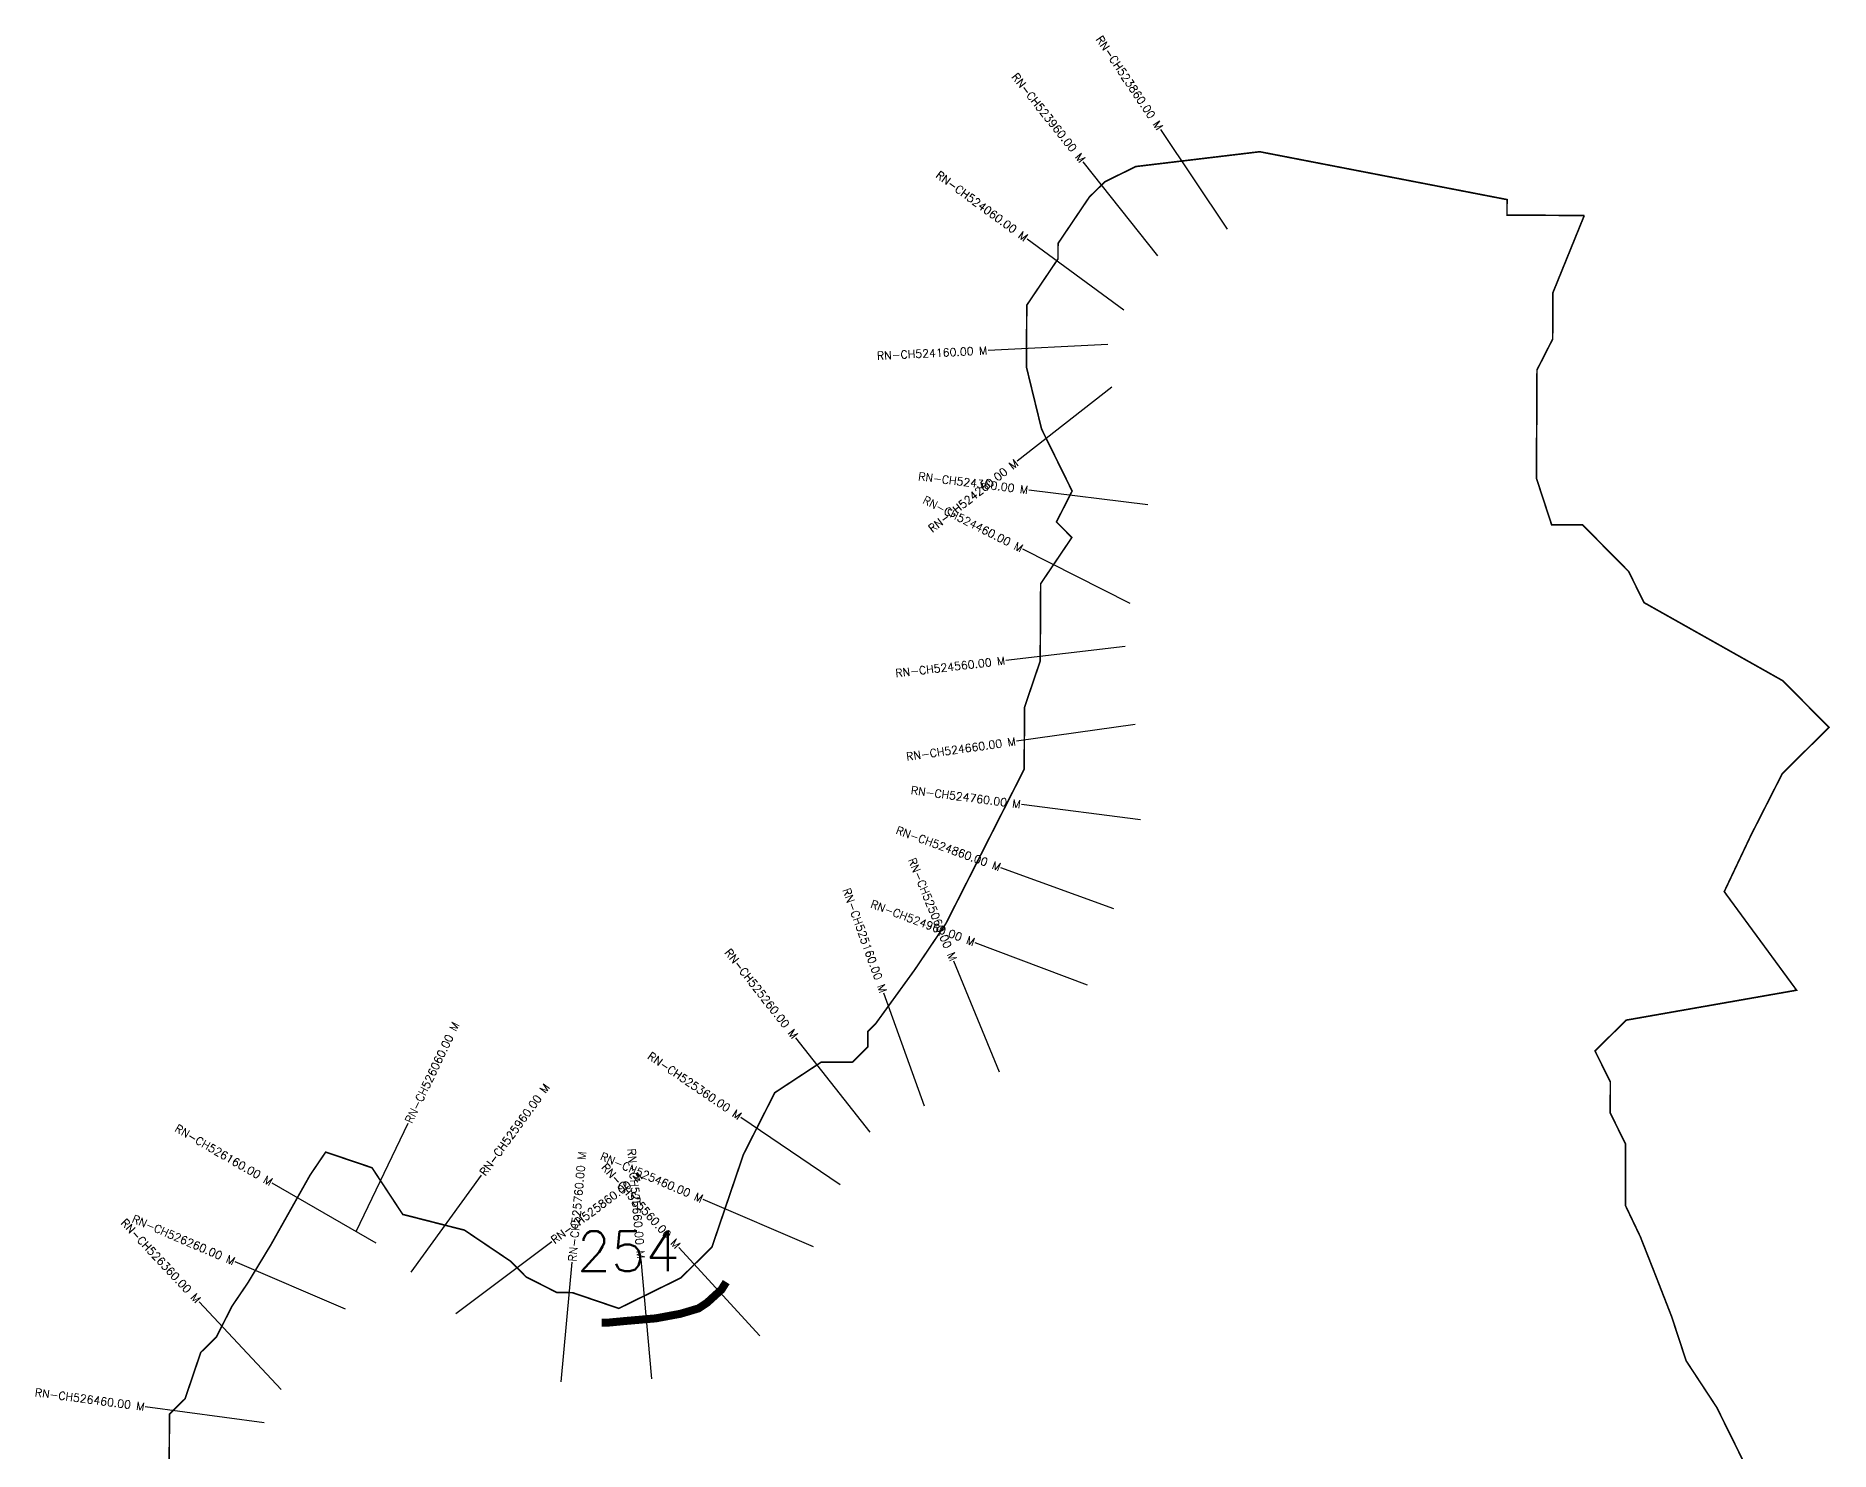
# Model space of a CAD drawing. Header units: metres. Extents: x 316875 to 319919, y 1873087 to 1876624.
# Drawn here: x 316879 to 319121, y 1874856 to 1876624 of the extents above; entities that cross this region are included whole.
import ezdxf
from ezdxf.enums import TextEntityAlignment as Align

# ---------------------------------------------------------------- set-up
doc = ezdxf.new("R2010")
doc.units = ezdxf.units.M
for name, color, linetype in [('ARTIFICIALLY PROTECTED', 4, 'Continuous'), ('CS', 134, 'Continuous'), ('CSMark', 6, 'Continuous')]:
    doc.layers.add(name, color=color, linetype=linetype)
doc.styles.get("Standard").update_dxf_attribs({"font": 'simplex.shx'})

msp = doc.modelspace()

# ---------------------------------------------------------------- linework, layer by layer
at = {"color": 6, "const_width": 2, "flags": 128}
for points in [[(317045.8, 1874843.8), (317046.1, 1874901.8), (317065.6, 1874921), (317085.2, 1874978.9), (317104.7, 1874998.1), (317124.2, 1875036.6), (317143.8, 1875065.5), (317173, 1875113.7), (317221.8, 1875200.5), (317241.3, 1875229.3), (317299.2, 1875209.7), (317337.6, 1875151.4), (317414.8, 1875131.7), (317472.6, 1875092.7), (317491.8, 1875073.2), (317530.4, 1875053.7), (317549.7, 1875053.6), (317607.6, 1875033.9), (317685.2, 1875072.1), (317724, 1875110.6), (317763.4, 1875226.4), (317802.5, 1875303.5), (317860.7, 1875341.8), (317899.4, 1875341.6), (317918.8, 1875360.8), (317918.9, 1875380.2), (317928.6, 1875389.8), (317977.4, 1875457.2), (318016.4, 1875515), (318114.2, 1875707.8), (318114.6, 1875785.2), (318134.2, 1875843), (318134.8, 1875939.7), (318173.8, 1875997.5), (318154.5, 1876016.9), (318174.1, 1876055.5), (318135.9, 1876133), (318117, 1876210.5), (318117.4, 1876287.8), (318156.4, 1876345.6), (318156.5, 1876365), (318195.5, 1876422.8), (318214.9, 1876442), (318253.7, 1876461.1), (318408.5, 1876479.6), (318717.6, 1876419.8), (318717.5, 1876400.4), (318814.1, 1876399.9)], [(318814.1, 1876399.9), (318774.9, 1876303.4), (318774.6, 1876245.4), (318755, 1876206.9), (318754.3, 1876071.5), (318773.3, 1876013.4), (318812, 1876013.2), (318869.6, 1875954.9), (318888.7, 1875916.1), (319062.2, 1875818.4), (319119.9, 1875760.1), (319061.6, 1875702.4), (319022.4, 1875625.3), (318989, 1875554.8), (319079.4, 1875431.6), (318866.5, 1875394.2), (318827.5, 1875355.7), (318846.7, 1875317), (318846.5, 1875278.3), (318865.6, 1875239.5), (318865.6, 1875162.4), (318884.2, 1875123.4), (318903.3, 1875074.9), (318923.3, 1875023.6), (318941.4, 1874968.4), (318979.7, 1874910.1), (319018, 1874832.6)]]:
    msp.add_lwpolyline(points, dxfattribs=at)
at = {"layer": 'ARTIFICIALLY PROTECTED', "const_width": 10, "flags": 128}
msp.add_lwpolyline([(317741.8, 1875066.8), (317735.9, 1875057.4), (317717.9, 1875041), (317707.2, 1875033.9), (317684.7, 1875027.2), (317654, 1875021.5), (317616.2, 1875018.2), (317591.8, 1875015.9), (317586.3, 1875015.9)], dxfattribs=at)
at = {"layer": 'CS'}
for p, q in [((318368.1, 1876382.8), (318284.8, 1876507.5)), ((318281.1, 1876349.5), (318188, 1876467.1)), ((318238.8, 1876281.7), (318117.8, 1876370.3)), ((318218.8, 1876238.6), (318069, 1876231.3)), ((318223.7, 1876185.4), (318105.6, 1876092.8)), ((318268.8, 1876038.2), (318120, 1876056.8)), ((318246.5, 1875915), (318112.6, 1875982.7)), ((318240.3, 1875861.2), (318091.3, 1875843.8)), ((318253, 1875763.8), (318104.5, 1875742.9)), ((318259.5, 1875644.4), (318110.7, 1875663.8)), ((318226.2, 1875533.3), (318085.2, 1875584.7)), ((318193.3, 1875438), (318053, 1875490.9)), ((318083.5, 1875329.2), (318026.3, 1875467.9)), ((317989.5, 1875286.8), (317938.8, 1875427.9)), ((317921.7, 1875254.2), (317829, 1875372.2)), ((317279.4, 1875130.1), (317344.2, 1875265.5)), ((317884.3, 1875188.2), (317760.3, 1875272.6)), ((317348, 1875079.2), (317436.2, 1875200.6)), ((317304.4, 1875115.6), (317174.5, 1875190.6)), ((317850.9, 1875110.8), (317713.1, 1875170)), ((317403.8, 1875027.5), (317523.8, 1875117.4)), ((317783.8, 1874999.5), (317682.6, 1875110.2)), ((317266.1, 1875033.1), (317128.2, 1875092)), ((317535.7, 1874942.2), (317549.3, 1875091.5)), ((317648.8, 1874945.8), (317635.6, 1875095.2)), ((317185.7, 1874932.7), (317083.2, 1875042.2)), ((317164.6, 1874890.9), (317015.9, 1874910.7))]:
    msp.add_line(p, q, dxfattribs=at)

# ---------------------------------------------------------------- texts
at = {"insert": (317555.1, 1875130.3), "char_height": 50, "attachment_point": 1}
msp.add_mtext_dynamic_manual_height_columns('254', width=84.374, gutter_width=1, heights=[74.2], dxfattribs=at)
at = {"layer": 'CSMark'}
for s, rotation, p in [('RN-CH523860.00 M', 303.7681, (318284.2, 1876508.3)), ('RN-CH523960.00 M', 308.3658, (318187.4, 1876467.9)), ('RN-CH524060.00 M', 323.7997, (318117, 1876370.9)), ('RN-CH524160.00 M', 2.7923, (318068, 1876231.3)), ('RN-CH524260.00 M', 38.1094, (318104.9, 1876092.2)), ('RN-CH524360.00 M', 352.8719, (318119, 1876056.9)), ('RN-CH524460.00 M', 333.1817, (318111.7, 1875983.1)), ('RN-CH524560.00 M', 6.6453, (318090.4, 1875843.7)), ('RN-CH524660.00 M', 8.0297, (318103.5, 1875742.7)), ('RN-CH524760.00 M', 352.58, (318109.7, 1875663.9)), ('RN-CH524860.00 M', 339.9783, (318084.3, 1875585)), ('RN-CH525060.00 M', 292.3891, (318026, 1875468.8)), ('RN-CH525160.00 M', 289.7489, (317938.4, 1875428.9)), ('RN-CH524960.00 M', 339.3301, (318052.1, 1875491.3)), ('RN-CH525260.00 M', 308.1409, (317828.4, 1875373)), ('RN-CH525360.00 M', 325.7515, (317759.5, 1875273.2)), ('RN-CH526160.00 M', 330.0066, (317173.7, 1875191.1)), ('RN-CH525460.00 M', 336.7808, (317712.2, 1875170.4)), ('RN-CH525560.00 M', 312.4318, (317681.9, 1875111)), ('RN-CH525660.00 M', 275.0543, (317635.5, 1875096.2)), ('RN-CH526260.00 M', 336.8837, (317127.2, 1875092.4)), ('RN-CH526360.00 M', 313.1365, (317082.5, 1875042.9)), ('RN-CH526460.00 M', 352.4021, (317014.9, 1874910.9))]:
    msp.add_text(s, height=10, rotation=rotation, dxfattribs=at).set_placement(p, align=Align.MIDDLE_RIGHT)
for s, rotation, p in [('RN-CH526060.00 M', 64.4289, (317344.6, 1875266.4)), ('RN-CH525960.00 M', 53.9868, (317436.8, 1875201.4)), ('RN-CH525760.00 M', 84.8092, (317549.4, 1875092.5)), ('RN-CH525860.00 M', 36.822, (317524.6, 1875118))]:
    msp.add_text(s, height=10, rotation=rotation, dxfattribs=at).set_placement(p, align=Align.MIDDLE_LEFT)

doc.saveas('drawing.dxf')
